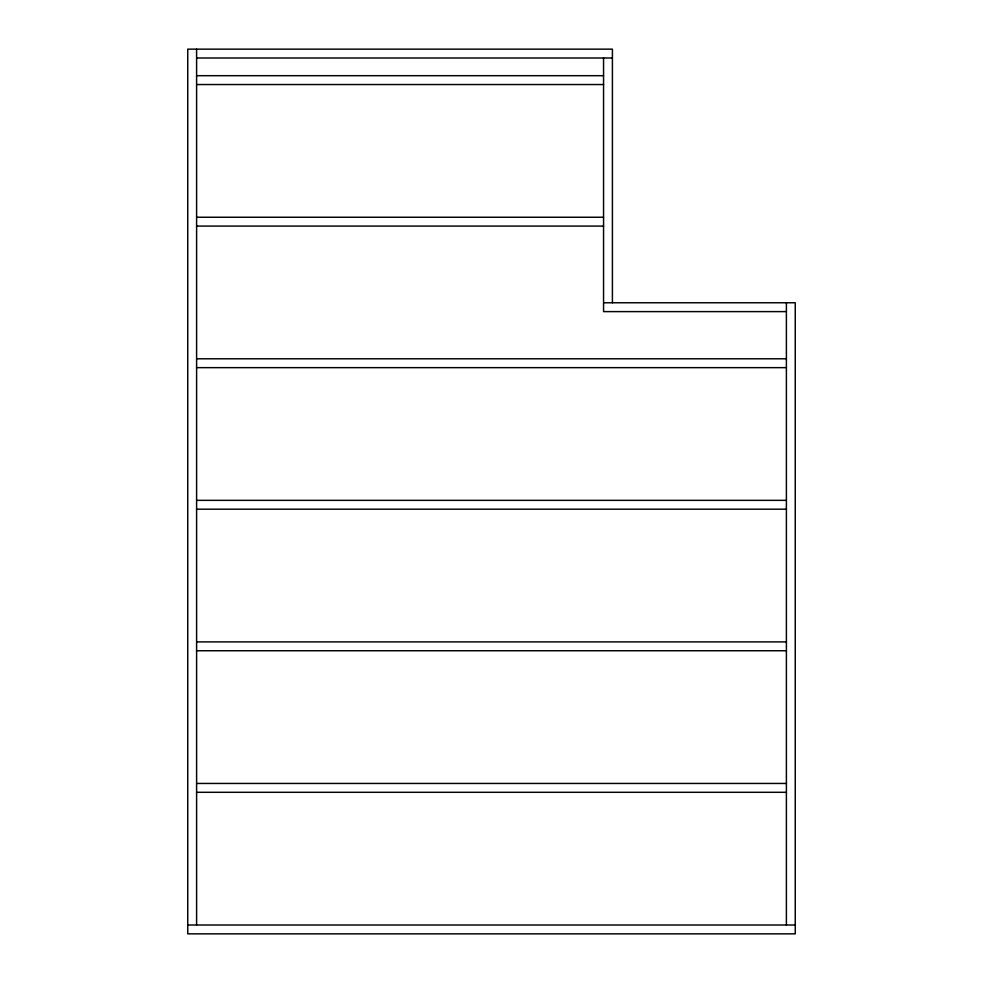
<?xml version="1.0" encoding="UTF-8"?>
<svg xmlns="http://www.w3.org/2000/svg" width="983" height="983" viewBox="0 0 983 983"><rect width="100%" height="100%" fill="white"/><g stroke="black" fill="none" stroke-linecap="round" stroke-linejoin="round"><path stroke-width="1.47" d="M196.6 57.997L612.409 57.997M196.6 75.691L603.562 75.691M196.6 84.538L603.562 84.538M196.6 217.243L603.562 217.243M196.6 226.09L603.562 226.09M603.562 302.764L795.247 302.764L795.247 933.85L187.753 933.85L187.753 49.15L612.409 49.15L612.409 302.764M786.4 311.611L603.562 311.611L603.562 57.997M196.6 358.795L786.4 358.795M196.6 367.642L786.4 367.642M196.6 500.347L786.4 500.347M196.6 509.194L786.4 509.194M196.6 641.899L786.4 641.899M196.6 650.746L786.4 650.746M196.6 783.451L786.4 783.451M196.6 792.298L786.4 792.298M187.753 925.003L795.247 925.003M786.4 302.764L786.4 925.003M196.6 49.15L196.6 925.003"/></g></svg>
